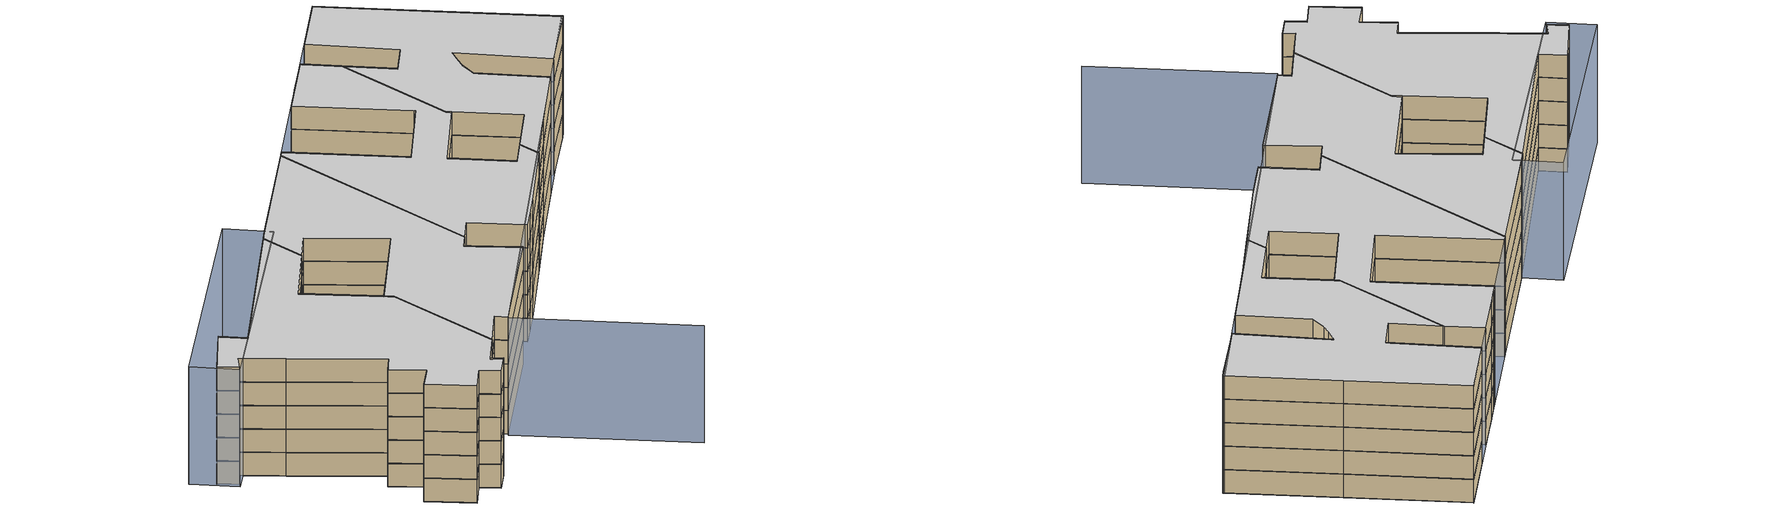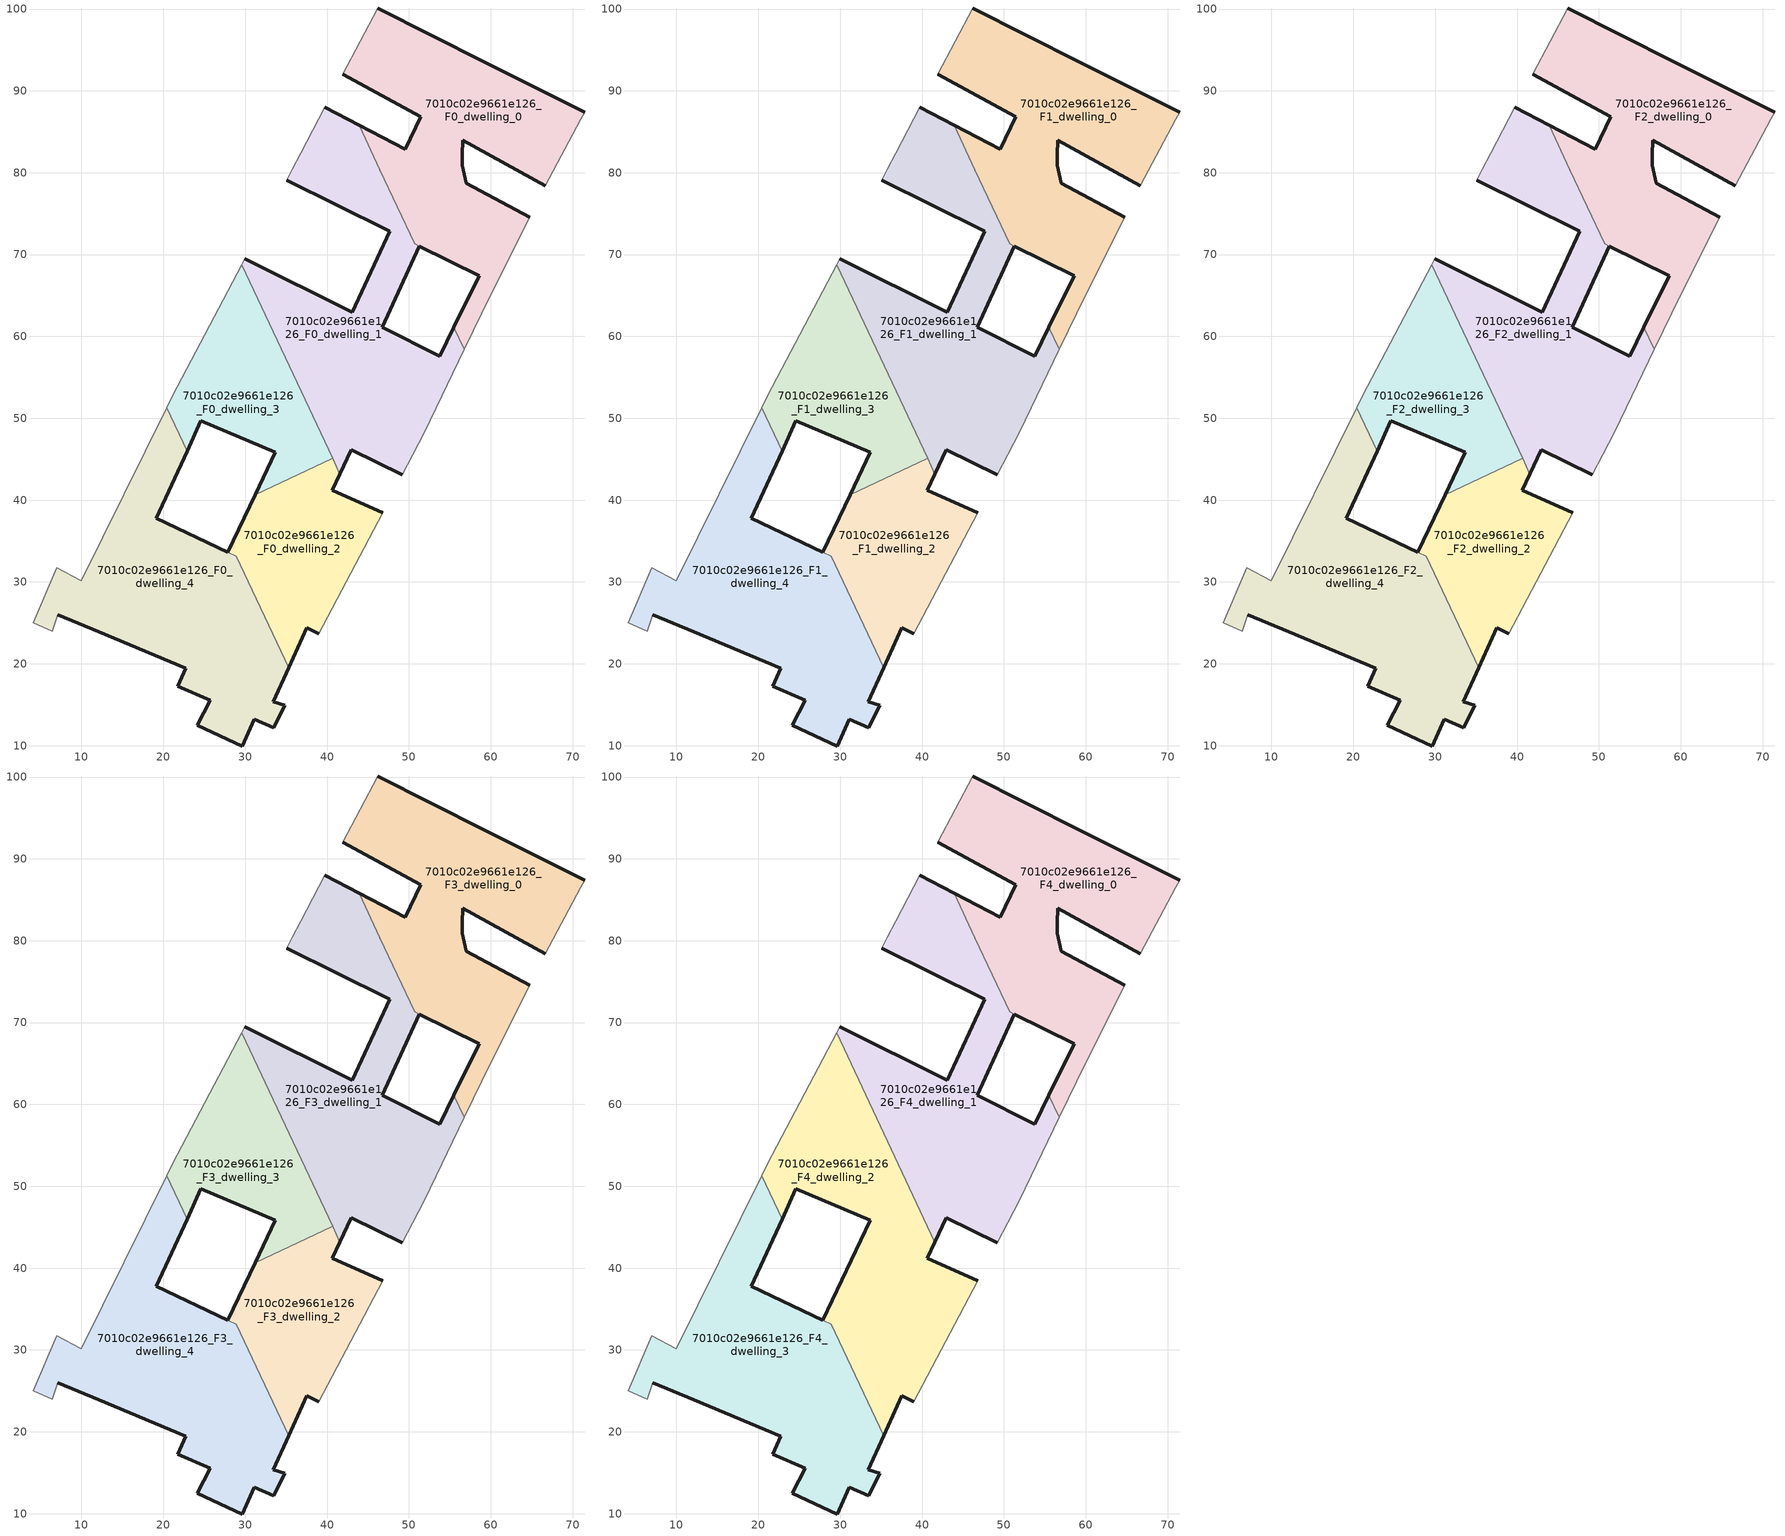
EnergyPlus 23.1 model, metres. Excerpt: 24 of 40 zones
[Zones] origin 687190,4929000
7010c02e9661e126_F0_dwelling_0
 floor ground (EU_floor_Construction): 59.98,65.12 64.76,74.59 57.03,78.73 56.53,80.9 56.55,82.2 56.59,83.99 66.68,78.41 71.01,86.51 71.47,87.38 59.29,93.49 46.17,100.13 41.9,92.05 51.45,86.86 49.53,82.88 43.93,85.81 50.72,71.33 58.61,67.4 55.5,61.11 56.77,58.4 z0
 wall outside (EU_wall_Construction): 43.93,85.81 49.54,82.88 51.45,86.86 41.91,92.05 / 46.18,100.13 59.3,93.49 71.47,87.38 / 66.68,78.41 56.59,83.99 56.56,82.2 56.54,80.9 57.04,78.73 64.76,74.59 / 55.5,61.11 58.61,67.4 51.29,71.04 z0:3
 wall adiabatic (EU_wall_Construction): 41.91,92.05 46.18,100.13 / 71.47,87.38 71.01,86.51 66.68,78.41 / 64.76,74.59 59.98,65.12 56.77,58.4 z0:3
 wall to 7010c02e9661e126_F0_dwelling_1 (EU_wall_Construction): 56.77,58.4 55.5,61.11 / 51.28,71.04 50.72,71.33 46.47,80.39 43.93,85.81 z0:3
7010c02e9661e126_F0_dwelling_1
 floor ground (EU_floor_Construction): 50.47,45.51 51.94,48.32 56.77,58.4 55.5,61.11 53.76,57.6 46.74,61.15 51.28,71.04 50.72,71.33 43.93,85.81 39.75,87.99 36.8,82.4 35.75,80.4 35.06,79.11 47.44,72.95 47.65,72.85 43.08,62.97 29.97,69.49 29.59,68.76 41.57,43.18 42.96,46.18 49.19,43.08 z0
 wall outside (EU_wall_Construction): 39.76,87.99 43.93,85.81 / 51.29,71.04 46.74,61.15 53.77,57.6 55.5,61.11 / 49.19,43.08 42.96,46.18 41.57,43.18 / 29.97,69.49 43.08,62.97 47.65,72.85 47.44,72.95 35.06,79.11 z0:3; 46.47,80.4,3 46.47,80.39,0 46.47,80.39,3
 wall adiabatic (EU_wall_Construction): 56.77,58.4 51.94,48.32 50.47,45.51 49.19,43.08 / 29.59,68.76 29.97,69.49 / 35.06,79.11 35.76,80.4 36.81,82.4 39.76,87.99 z0:3
 wall to 7010c02e9661e126_F0_dwelling_3 (EU_wall_Construction): 40.67,45.11 29.59,68.76 z0:3
 wall to 7010c02e9661e126_F0_dwelling_2 (EU_wall_Construction): 41.57,43.18 40.67,45.11 z0:3
7010c02e9661e126_F0_dwelling_2
 floor ground (EU_floor_Construction): 38.96,23.66 46.78,38.48 40.67,41.22 41.57,43.18 40.67,45.11 31.22,40.68 27.9,33.61 28.92,33.13 35.31,19.5 37.54,24.42 z0
 wall outside (EU_wall_Construction): 27.9,33.61 31.22,40.68 / 41.57,43.18 40.67,41.22 46.78,38.48 / 38.96,23.66 37.55,24.42 35.31,19.5 z0:3
 wall adiabatic (EU_wall_Construction): 46.78,38.48 38.96,23.66 z0:3
 wall to 7010c02e9661e126_F0_dwelling_3 (EU_wall_Construction): 31.22,40.68 40.67,45.11 z0:3
 wall to 7010c02e9661e126_F0_dwelling_4 (EU_wall_Construction): 35.31,19.5 28.93,33.12 / 28.92,33.13 27.9,33.61 z0:3; 28.92,33.12,2.99 28.92,33.12,0 28.92,33.13,0
 roof outside (EU_roof_Construction): 41.57,43.18 40.67,41.22 46.78,38.48 38.96,23.66 37.54,24.42 35.31,19.5 28.92,33.13 27.9,33.61 31.22,40.68 40.67,45.11 z3
7010c02e9661e126_F0_dwelling_3
 floor ground (EU_floor_Construction): 40.67,45.11 29.59,68.76 21.15,52.8 20.41,51.3 22.9,45.99 24.58,49.68 33.65,45.84 31.22,40.68 z0
 wall outside (EU_wall_Construction): 31.22,40.68 33.66,45.84 24.58,49.68 22.9,45.99 z0:3
 wall adiabatic (EU_wall_Construction): 20.41,51.3 21.16,52.8 29.59,68.76 z0:3
 wall to 7010c02e9661e126_F0_dwelling_4 (EU_wall_Construction): 22.9,45.99 20.41,51.3 z0:3
 roof outside (EU_roof_Construction): 40.67,45.11 29.59,68.76 21.15,52.8 20.41,51.3 22.9,45.99 24.58,49.68 33.65,45.84 31.22,40.68 z3
7010c02e9661e126_F0_dwelling_4
 floor ground (EU_floor_Construction): 33.46,12.21 34.84,14.96 33.43,15.38 35.31,19.5 28.92,33.13 19.15,37.76 22.9,45.99 20.41,51.3 9.98,30.17 6.99,31.75 4.12,25.01 6.45,24 7.07,26 12.09,23.89 22.72,19.47 21.73,17.24 25.76,15.51 24.18,12.5 29.62,9.96 31.14,13.21 z0
 wall outside (EU_wall_Construction): 22.9,45.99 19.15,37.76 27.89,33.62 / 35.31,19.5 33.43,15.38 34.84,14.96 33.46,12.21 31.14,13.21 29.62,9.96 24.18,12.5 25.76,15.51 21.73,17.24 22.72,19.47 12.09,23.89 7.07,26 z0:3; 27.9,33.61,3 27.89,33.62,0 27.9,33.61,0
 wall adiabatic (EU_wall_Construction): 7.07,26 6.45,24 4.12,25.01 6.99,31.75 9.98,30.17 20.41,51.3 z0:3
7010c02e9661e126_F1_dwelling_0
 floor to 7010c02e9661e126_F0_dwelling_0 (EU_floor_Construction): 59.98,65.12 64.76,74.59 57.03,78.73 56.53,80.9 56.55,82.2 56.59,83.99 66.68,78.41 71.01,86.51 71.47,87.38 59.29,93.49 46.17,100.13 41.9,92.05 51.45,86.86 49.53,82.88 43.93,85.81 50.72,71.33 58.61,67.4 55.5,61.11 56.77,58.4 z3
 wall outside (EU_wall_Construction): 43.93,85.81 49.54,82.88 51.45,86.86 41.91,92.05 / 46.18,100.13 59.3,93.49 71.47,87.38 / 66.68,78.41 56.59,83.99 56.56,82.2 56.54,80.9 57.04,78.73 64.76,74.59 / 55.5,61.11 58.61,67.4 51.29,71.04 z3:6
 wall adiabatic (EU_wall_Construction): 41.91,92.05 46.18,100.13 / 71.47,87.38 71.01,86.51 66.68,78.41 / 64.76,74.59 59.98,65.12 56.77,58.4 z3:6
 wall to 7010c02e9661e126_F1_dwelling_1 (EU_wall_Construction): 56.77,58.4 55.5,61.11 / 51.28,71.04 50.72,71.33 46.47,80.39 43.93,85.81 z3:6
7010c02e9661e126_F1_dwelling_1
 floor to 7010c02e9661e126_F0_dwelling_1 (EU_floor_Construction): 50.47,45.51 51.94,48.32 56.77,58.4 55.5,61.11 53.76,57.6 46.74,61.15 51.28,71.04 50.72,71.33 43.93,85.81 39.75,87.99 36.8,82.4 35.75,80.4 35.06,79.11 47.44,72.95 47.65,72.85 43.08,62.97 29.97,69.49 29.59,68.76 41.57,43.18 42.96,46.18 49.19,43.08 z3
 wall outside (EU_wall_Construction): 39.76,87.99 43.93,85.81 / 51.29,71.04 46.74,61.15 53.77,57.6 55.5,61.11 / 49.19,43.08 42.96,46.18 41.57,43.18 / 29.97,69.49 43.08,62.97 47.65,72.85 47.44,72.95 35.06,79.11 z3:6; 46.47,80.4,6 46.47,80.39,3 46.47,80.39,6
 wall adiabatic (EU_wall_Construction): 56.77,58.4 51.94,48.32 50.47,45.51 49.19,43.08 / 29.59,68.76 29.97,69.49 / 35.06,79.11 35.76,80.4 36.81,82.4 39.76,87.99 z3:6
 wall to 7010c02e9661e126_F1_dwelling_3 (EU_wall_Construction): 40.67,45.11 29.59,68.76 z3:6
 wall to 7010c02e9661e126_F1_dwelling_2 (EU_wall_Construction): 41.57,43.18 40.67,45.11 z3:6
7010c02e9661e126_F1_dwelling_2
 floor outside (EU_floor_Construction): 41.57,43.18 40.67,41.22 46.78,38.48 38.96,23.66 37.54,24.42 35.31,19.5 28.92,33.13 27.9,33.61 31.22,40.68 40.67,45.11 z3
 wall outside (EU_wall_Construction): 27.9,33.61 31.22,40.68 / 41.57,43.18 40.67,41.22 46.78,38.48 / 38.96,23.66 37.55,24.42 35.31,19.5 z3:6
 wall adiabatic (EU_wall_Construction): 46.78,38.48 38.96,23.66 z3:6
 wall to 7010c02e9661e126_F1_dwelling_3 (EU_wall_Construction): 31.22,40.68 40.67,45.11 z3:6
 wall to 7010c02e9661e126_F1_dwelling_4 (EU_wall_Construction): 35.31,19.5 28.93,33.12 / 28.92,33.13 27.9,33.61 z3:6; 28.92,33.12,5.99 28.92,33.12,3 28.92,33.13,3
 roof outside (EU_roof_Construction): 41.57,43.18 40.67,41.22 46.78,38.48 38.96,23.66 37.54,24.42 35.31,19.5 28.92,33.13 27.9,33.61 31.22,40.68 40.67,45.11 z6
7010c02e9661e126_F1_dwelling_3
 floor outside (EU_floor_Construction): 40.67,45.11 29.59,68.76 21.15,52.8 20.41,51.3 22.9,45.99 24.58,49.68 33.65,45.84 31.22,40.68 z3
 wall outside (EU_wall_Construction): 31.22,40.68 33.66,45.84 24.58,49.68 22.9,45.99 z3:6
 wall adiabatic (EU_wall_Construction): 20.41,51.3 21.16,52.8 29.59,68.76 z3:6
 wall to 7010c02e9661e126_F1_dwelling_4 (EU_wall_Construction): 22.9,45.99 20.41,51.3 z3:6
 roof outside (EU_roof_Construction): 40.67,45.11 29.59,68.76 21.15,52.8 20.41,51.3 22.9,45.99 24.58,49.68 33.65,45.84 31.22,40.68 z6
7010c02e9661e126_F1_dwelling_4
 floor to 7010c02e9661e126_F0_dwelling_4 (EU_floor_Construction): 33.46,12.21 34.84,14.96 33.42,15.38 35.31,19.5 28.92,33.12 19.15,37.76 22.9,45.99 20.41,51.3 9.98,30.17 6.99,31.75 4.12,25.01 6.45,24 7.07,26 12.09,23.89 22.72,19.47 21.73,17.24 25.75,15.51 24.17,12.5 29.62,9.96 31.13,13.21 z3
 wall outside (EU_wall_Construction): 22.9,45.99 19.15,37.76 27.89,33.62 / 35.31,19.5 33.43,15.38 34.84,14.96 33.46,12.21 31.14,13.21 29.62,9.96 24.18,12.5 25.76,15.51 21.73,17.24 22.72,19.47 12.09,23.89 7.07,26 z3:6; 27.9,33.61,6 27.89,33.62,3 27.9,33.61,3
 wall adiabatic (EU_wall_Construction): 7.07,26 6.45,24 4.12,25.01 6.99,31.75 9.98,30.17 20.41,51.3 z3:6
7010c02e9661e126_F2_dwelling_0
 floor to 7010c02e9661e126_F1_dwelling_0 (EU_floor_Construction): 59.98,65.12 64.76,74.59 57.03,78.73 56.53,80.9 56.55,82.2 56.59,83.99 66.68,78.41 71.01,86.51 71.47,87.38 59.29,93.49 46.17,100.13 41.9,92.05 51.45,86.86 49.53,82.88 43.93,85.81 50.72,71.33 58.61,67.4 55.5,61.11 56.77,58.4 z6
 wall outside (EU_wall_Construction): 43.93,85.81 49.54,82.88 51.45,86.86 41.91,92.05 / 46.18,100.13 59.3,93.49 71.47,87.38 / 66.68,78.41 56.59,83.99 56.56,82.2 56.54,80.9 57.04,78.73 64.76,74.59 / 55.5,61.11 58.61,67.4 51.29,71.04 z6:9
 wall adiabatic (EU_wall_Construction): 41.91,92.05 46.18,100.13 / 71.47,87.38 71.01,86.51 66.68,78.41 / 64.76,74.59 59.98,65.12 56.77,58.4 z6:9
 wall to 7010c02e9661e126_F2_dwelling_1 (EU_wall_Construction): 56.77,58.4 55.5,61.11 / 51.28,71.04 50.72,71.33 46.47,80.39 43.93,85.81 z6:9
7010c02e9661e126_F2_dwelling_1
 floor to 7010c02e9661e126_F1_dwelling_1 (EU_floor_Construction): 50.47,45.51 51.94,48.32 56.77,58.4 55.5,61.11 53.76,57.6 46.74,61.15 51.28,71.04 50.72,71.33 43.93,85.81 39.75,87.99 36.8,82.4 35.75,80.4 35.06,79.11 47.44,72.95 47.65,72.85 43.08,62.97 29.97,69.49 29.59,68.76 41.57,43.18 42.96,46.18 49.19,43.08 z6
 wall outside (EU_wall_Construction): 39.76,87.99 43.93,85.81 / 51.29,71.04 46.74,61.15 53.77,57.6 55.5,61.11 / 49.19,43.08 42.96,46.18 41.57,43.18 / 29.97,69.49 43.08,62.97 47.65,72.85 47.44,72.95 35.06,79.11 z6:9; 46.47,80.4,9 46.47,80.39,6 46.47,80.39,9
 wall adiabatic (EU_wall_Construction): 56.77,58.4 51.94,48.32 50.47,45.51 49.19,43.08 / 29.59,68.76 29.97,69.49 / 35.06,79.11 35.76,80.4 36.81,82.4 39.76,87.99 z6:9
 wall to 7010c02e9661e126_F2_dwelling_3 (EU_wall_Construction): 40.67,45.11 29.59,68.76 z6:9
 wall to 7010c02e9661e126_F2_dwelling_2 (EU_wall_Construction): 41.57,43.18 40.67,45.11 z6:9
7010c02e9661e126_F2_dwelling_2
 floor outside (EU_floor_Construction): 41.57,43.18 40.67,41.22 46.78,38.48 38.96,23.66 37.54,24.42 35.31,19.5 28.92,33.13 27.9,33.61 31.22,40.68 40.67,45.11 z6
 wall outside (EU_wall_Construction): 27.9,33.61 31.22,40.68 / 41.57,43.18 40.67,41.22 46.78,38.48 / 38.96,23.66 37.55,24.42 35.31,19.5 z6:9
 wall adiabatic (EU_wall_Construction): 46.78,38.48 38.96,23.66 z6:9
 wall to 7010c02e9661e126_F2_dwelling_3 (EU_wall_Construction): 31.22,40.68 40.67,45.11 z6:9
 wall to 7010c02e9661e126_F2_dwelling_4 (EU_wall_Construction): 35.31,19.5 28.93,33.12 / 28.92,33.13 27.9,33.61 z6:9; 28.92,33.12,8.99 28.92,33.12,6 28.92,33.13,6
 roof outside (EU_roof_Construction): 41.57,43.18 40.67,41.22 46.78,38.48 38.96,23.66 37.54,24.42 35.31,19.5 28.92,33.13 27.9,33.61 31.22,40.68 40.67,45.11 z9
7010c02e9661e126_F2_dwelling_3
 floor outside (EU_floor_Construction): 40.67,45.11 29.59,68.76 21.15,52.8 20.41,51.3 22.9,45.99 24.58,49.68 33.65,45.84 31.22,40.68 z6
 wall outside (EU_wall_Construction): 31.22,40.68 33.66,45.84 24.58,49.68 22.9,45.99 z6:9
 wall adiabatic (EU_wall_Construction): 20.41,51.3 21.16,52.8 29.59,68.76 z6:9
 wall to 7010c02e9661e126_F2_dwelling_4 (EU_wall_Construction): 22.9,45.99 20.41,51.3 z6:9
 roof outside (EU_roof_Construction): 40.67,45.11 29.59,68.76 21.15,52.8 20.41,51.3 22.9,45.99 24.58,49.68 33.65,45.84 31.22,40.68 z9
7010c02e9661e126_F2_dwelling_4
 floor to 7010c02e9661e126_F1_dwelling_4 (EU_floor_Construction): 33.46,12.21 34.84,14.96 33.42,15.38 35.31,19.5 28.92,33.12 19.15,37.76 22.9,45.99 20.41,51.3 9.98,30.17 6.99,31.75 4.12,25.01 6.45,24 7.07,26 12.09,23.89 22.72,19.47 21.73,17.24 25.75,15.51 24.17,12.5 29.62,9.96 31.13,13.21 z6
 wall outside (EU_wall_Construction): 22.9,45.99 19.15,37.76 27.89,33.62 / 35.31,19.5 33.43,15.38 34.84,14.96 33.46,12.21 31.14,13.21 29.62,9.96 24.18,12.5 25.76,15.51 21.73,17.24 22.72,19.47 12.09,23.89 7.07,26 z6:9; 27.9,33.61,9 27.89,33.62,6 27.9,33.61,6
 wall adiabatic (EU_wall_Construction): 7.07,26 6.45,24 4.12,25.01 6.99,31.75 9.98,30.17 20.41,51.3 z6:9
7010c02e9661e126_F3_dwelling_0
 floor to 7010c02e9661e126_F2_dwelling_0 (EU_floor_Construction): 59.98,65.12 64.76,74.59 57.03,78.73 56.53,80.9 56.55,82.2 56.59,83.99 66.68,78.41 71.01,86.51 71.47,87.38 59.29,93.49 46.17,100.13 41.9,92.05 51.45,86.86 49.53,82.88 43.93,85.81 50.72,71.33 58.61,67.4 55.5,61.11 56.77,58.4 z9
 wall outside (EU_wall_Construction): 43.93,85.81 49.54,82.88 51.45,86.86 41.91,92.05 / 46.18,100.13 59.3,93.49 71.47,87.38 / 66.68,78.41 56.59,83.99 56.56,82.2 56.54,80.9 57.04,78.73 64.76,74.59 / 55.5,61.11 58.61,67.4 51.29,71.04 z9:12
 wall adiabatic (EU_wall_Construction): 41.91,92.05 46.18,100.13 / 71.47,87.38 71.01,86.51 66.68,78.41 / 64.76,74.59 59.98,65.12 56.77,58.4 z9:12
 wall to 7010c02e9661e126_F3_dwelling_1 (EU_wall_Construction): 56.77,58.4 55.5,61.11 / 51.28,71.04 50.72,71.33 46.47,80.39 43.93,85.81 z9:12
7010c02e9661e126_F3_dwelling_1
 floor to 7010c02e9661e126_F2_dwelling_1 (EU_floor_Construction): 50.47,45.51 51.94,48.32 56.77,58.4 55.5,61.11 53.76,57.6 46.74,61.15 51.28,71.04 50.72,71.33 43.93,85.81 39.75,87.99 36.8,82.4 35.75,80.4 35.06,79.11 47.44,72.95 47.65,72.85 43.08,62.97 29.97,69.49 29.59,68.76 41.57,43.18 42.96,46.18 49.19,43.08 z9
 wall outside (EU_wall_Construction): 39.76,87.99 43.93,85.81 / 51.29,71.04 46.74,61.15 53.77,57.6 55.5,61.11 / 49.19,43.08 42.96,46.18 41.57,43.18 / 29.97,69.49 43.08,62.97 47.65,72.85 47.44,72.95 35.06,79.11 z9:12; 46.47,80.4,12 46.47,80.39,9 46.47,80.39,12
 wall adiabatic (EU_wall_Construction): 56.77,58.4 51.94,48.32 50.47,45.51 49.19,43.08 / 29.59,68.76 29.97,69.49 / 35.06,79.11 35.76,80.4 36.81,82.4 39.76,87.99 z9:12
 wall to 7010c02e9661e126_F3_dwelling_3 (EU_wall_Construction): 40.67,45.11 29.59,68.76 z9:12
 wall to 7010c02e9661e126_F3_dwelling_2 (EU_wall_Construction): 41.57,43.18 40.67,45.11 z9:12
7010c02e9661e126_F3_dwelling_2
 floor outside (EU_floor_Construction): 41.57,43.18 40.67,41.22 46.78,38.48 38.96,23.66 37.54,24.42 35.31,19.5 28.92,33.13 27.9,33.61 31.22,40.68 40.67,45.11 z9
 wall outside (EU_wall_Construction): 27.9,33.61 31.22,40.68 / 41.57,43.18 40.67,41.22 46.78,38.48 / 38.96,23.66 37.55,24.42 35.31,19.5 z9:12
 wall adiabatic (EU_wall_Construction): 46.78,38.48 38.96,23.66 z9:12
 wall to 7010c02e9661e126_F3_dwelling_3 (EU_wall_Construction): 31.22,40.68 40.67,45.11 z9:12
 wall to 7010c02e9661e126_F3_dwelling_4 (EU_wall_Construction): 35.31,19.5 28.93,33.12 / 28.92,33.13 27.9,33.61 z9:12; 28.92,33.12,11.99 28.92,33.12,9 28.92,33.13,9
7010c02e9661e126_F3_dwelling_3
 floor outside (EU_floor_Construction): 40.67,45.11 29.59,68.76 21.15,52.8 20.41,51.3 22.9,45.99 24.58,49.68 33.65,45.84 31.22,40.68 z9
 wall outside (EU_wall_Construction): 31.22,40.68 33.66,45.84 24.58,49.68 22.9,45.99 z9:12
 wall adiabatic (EU_wall_Construction): 20.41,51.3 21.16,52.8 29.59,68.76 z9:12
 wall to 7010c02e9661e126_F3_dwelling_4 (EU_wall_Construction): 22.9,45.99 20.41,51.3 z9:12
7010c02e9661e126_F3_dwelling_4
 floor to 7010c02e9661e126_F2_dwelling_4 (EU_floor_Construction): 33.46,12.21 34.84,14.96 33.42,15.38 35.31,19.5 28.92,33.12 19.15,37.76 22.9,45.99 20.41,51.3 9.98,30.17 6.99,31.75 4.12,25.01 6.45,24 7.07,26 12.09,23.89 22.72,19.47 21.73,17.24 25.75,15.51 24.17,12.5 29.62,9.96 31.13,13.21 z9
 wall outside (EU_wall_Construction): 22.9,45.99 19.15,37.76 27.89,33.62 / 35.31,19.5 33.43,15.38 34.84,14.96 33.46,12.21 31.14,13.21 29.62,9.96 24.18,12.5 25.76,15.51 21.73,17.24 22.72,19.47 12.09,23.89 7.07,26 z9:12; 27.9,33.61,12 27.89,33.62,9 27.9,33.61,9
 wall adiabatic (EU_wall_Construction): 7.07,26 6.45,24 4.12,25.01 6.99,31.75 9.98,30.17 20.41,51.3 z9:12
7010c02e9661e126_F4_dwelling_0
 floor to 7010c02e9661e126_F3_dwelling_0 (EU_floor_Construction): 59.98,65.12 64.76,74.59 57.03,78.73 56.53,80.9 56.55,82.2 56.59,83.99 66.68,78.41 71.01,86.51 71.47,87.38 59.29,93.49 46.17,100.13 41.9,92.05 51.45,86.86 49.53,82.88 43.93,85.81 50.72,71.33 58.61,67.4 55.5,61.11 56.77,58.4 z12
 wall outside (EU_wall_Construction): 43.93,85.81 49.54,82.88 51.45,86.86 41.91,92.05 / 46.18,100.13 59.3,93.49 71.47,87.38 / 66.68,78.41 56.59,83.99 56.56,82.2 56.54,80.9 57.04,78.73 64.76,74.59 / 55.5,61.11 58.61,67.4 51.29,71.04 z12:15
 wall adiabatic (EU_wall_Construction): 41.91,92.05 46.18,100.13 / 71.47,87.38 71.01,86.51 66.68,78.41 / 64.76,74.59 59.98,65.12 56.77,58.4 z12:15
 wall to 7010c02e9661e126_F4_dwelling_1 (EU_wall_Construction): 56.77,58.4 55.5,61.11 / 51.28,71.04 50.72,71.33 46.47,80.39 43.93,85.81 z12:15
 ceiling to 7010c02e9661e126_F5_dwelling_0 (EU_floor_Construction): 71.47,87.38 71.01,86.51 66.68,78.41 56.59,83.99 56.55,82.2 56.53,80.9 57.03,78.73 64.76,74.59 59.98,65.12 56.77,58.4 55.5,61.11 58.61,67.4 50.72,71.33 43.93,85.81 49.53,82.88 51.45,86.86 41.9,92.05 46.17,100.13 59.29,93.49 z15
7010c02e9661e126_F4_dwelling_1
 floor to 7010c02e9661e126_F3_dwelling_1 (EU_floor_Construction): 50.47,45.51 51.94,48.32 56.77,58.4 55.5,61.11 53.76,57.6 46.74,61.15 51.28,71.04 50.72,71.33 43.93,85.81 39.75,87.99 36.8,82.4 35.75,80.4 35.06,79.11 47.44,72.95 47.65,72.85 43.08,62.97 29.97,69.49 29.59,68.76 41.57,43.18 42.96,46.18 49.19,43.08 z12
 wall outside (EU_wall_Construction): 39.76,87.99 43.93,85.81 / 51.29,71.04 46.74,61.15 53.77,57.6 55.5,61.11 / 49.19,43.08 42.96,46.18 41.57,43.18 / 29.97,69.49 43.08,62.97 47.65,72.85 47.44,72.95 35.06,79.11 z12:15; 46.47,80.4,15 46.47,80.39,12 46.47,80.39,15
 wall adiabatic (EU_wall_Construction): 56.77,58.4 51.94,48.32 50.47,45.51 49.19,43.08 / 29.59,68.76 29.97,69.49 / 35.06,79.11 35.76,80.4 36.81,82.4 39.76,87.99 z12:15
 wall to 7010c02e9661e126_F4_dwelling_2 (EU_wall_Construction): 41.57,43.18 29.59,68.76 z12:15
 ceiling to 7010c02e9661e126_F5_dwelling_1 (EU_floor_Construction): 43.93,85.81 50.72,71.33 51.28,71.04 46.74,61.15 53.76,57.6 55.5,61.11 56.77,58.4 51.94,48.32 50.47,45.51 49.19,43.08 42.96,46.18 41.57,43.18 29.59,68.76 29.97,69.49 43.08,62.97 47.65,72.85 47.44,72.95 35.06,79.11 35.75,80.4 36.8,82.4 39.75,87.99 z15
7010c02e9661e126_F4_dwelling_2
 floor to 7010c02e9661e126_F3_dwelling_2 (EU_floor_Construction): 38.96,23.66 46.78,38.48 40.67,41.22 41.57,43.18 40.67,45.11 31.22,40.68 27.9,33.61 28.92,33.13 35.31,19.5 37.54,24.42 z12
 floor to 7010c02e9661e126_F3_dwelling_3 (EU_floor_Construction): 40.67,45.11 29.59,68.76 21.15,52.8 20.41,51.3 22.9,45.99 24.58,49.68 33.65,45.84 31.22,40.68 z12
 wall outside (EU_wall_Construction): 41.57,43.18 40.67,41.22 46.78,38.48 / 38.96,23.66 37.55,24.42 35.31,19.5 / 27.9,33.61 33.66,45.84 24.58,49.68 22.9,45.99 z12:15
 wall adiabatic (EU_wall_Construction): 20.41,51.3 21.16,52.8 29.59,68.76 / 46.78,38.48 38.96,23.66 z12:15
 wall to 7010c02e9661e126_F4_dwelling_3 (EU_wall_Construction): 22.9,45.99 20.41,51.3 / 35.31,19.5 28.93,33.12 / 28.92,33.13 27.9,33.61 z12:15; 28.92,33.12,14.99 28.92,33.12,12 28.92,33.13,12
 ceiling to 7010c02e9661e126_F5_dwelling_2 (EU_floor_Construction): 29.59,68.76 41.57,43.18 40.67,41.22 46.78,38.48 38.96,23.66 37.54,24.42 35.31,19.5 28.92,33.13 27.9,33.61 33.65,45.84 24.58,49.68 22.9,45.99 20.41,51.3 21.15,52.8 z15
7010c02e9661e126_F4_dwelling_3
 floor outside (EU_floor_Construction): 35.31,19.5 28.92,33.13 19.15,37.76 28.92,33.12 z12
 floor to 7010c02e9661e126_F3_dwelling_4 (EU_floor_Construction): 33.46,12.21 34.84,14.96 33.42,15.38 35.31,19.5 28.92,33.12 19.15,37.76 22.9,45.99 20.41,51.3 9.98,30.17 6.99,31.75 4.12,25.01 6.45,24 7.07,26 12.09,23.89 22.72,19.47 21.73,17.24 25.75,15.51 24.17,12.5 29.62,9.96 31.13,13.21 z12
 wall outside (EU_wall_Construction): 22.9,45.99 19.15,37.76 27.89,33.62 / 35.31,19.5 33.43,15.38 34.84,14.96 33.46,12.21 31.14,13.21 29.62,9.96 24.18,12.5 25.76,15.51 21.73,17.24 22.72,19.47 12.09,23.89 7.07,26 z12:15; 27.9,33.61,15 27.89,33.62,12 27.9,33.61,12
 wall adiabatic (EU_wall_Construction): 7.07,26 6.45,24 4.12,25.01 6.99,31.75 9.98,30.17 20.41,51.3 z12:15
 ceiling to 7010c02e9661e126_F5_dwelling_3 (EU_floor_Construction): 22.9,45.99 19.15,37.76 28.92,33.12 35.31,19.5 33.42,15.38 34.84,14.96 33.46,12.21 31.13,13.21 29.62,9.96 24.17,12.5 25.75,15.51 21.73,17.24 22.72,19.47 12.09,23.89 7.07,26 6.45,24 4.12,25.01 6.99,31.75 9.98,30.17 20.41,51.3 z15
shading: 46.18,100.13 20.7,51.9 / 58.65,13.52 38.89,23.52 / 38.89,23.52 71.29,87.51 / 1.2,26.31 16.97,55.1 / 16.97,55.1 22.1,52.29 / 22.1,52.29 6.33,23.5 / 6.33,23.5 1.2,26.31 z0:15
[Building]
EU S2 Campaign: North Axis=0; Terrain=City; Solar Distribution=FullExterior
[Site:Location]
Bologna: Latitude=44.5; Longitude=11.25; Time Zone=1; Elevation=37
[SizingPeriod:WeatherFileDays]
AnnualSizingPeriod: Begin Month=1; Begin Day of Month=1; End Month=12; End Day of Month=31; Day of Week for Start Day=Monday; Use Weather File Daylight Saving Period=No; Use Weather File Rain and Snow Indicators=No
[MATERIAL]
EU_InternalMass_Material: Roughness=MediumRough; Thickness=0.1; Conductivity=1; Density=1800; Specific Heat=900; Thermal Absorptance=0.9; Solar Absorptance=0.7; Visible Absorptance=0.7
[MATERIAL:NOMASS] Roughness=MediumRough; Thermal Absorptance=0.9; Solar Absorptance=0.7; Visible Absorptance=0.7
Name | Thermal Resistance
EU_wall_NoMass | 0.890213
EU_roof_NoMass | 0.636128
EU_floor_NoMass | 0.79516
[CONSTRUCTION]
EU_wall_Construction: EU_wall_NoMass
EU_roof_Construction: EU_roof_NoMass
EU_floor_Construction: EU_floor_NoMass
EU_InternalMass_Construction: EU_InternalMass_Material
[ZONE] Type=1; Multiplier=1; Ceiling Height=autocalculate; Floor Area=autocalculate; Part of Total Floor Area=Yes
Name | Volume
7010c02e9661e126_F0_dwelling_0; 7010c02e9661e126_F1_dwelling_0; 7010c02e9661e126_F2_dwelling_0; 7010c02e9661e126_F3_dwelling_0; 7010c02e9661e126_F4_dwelling_0 | 1455.82
7010c02e9661e126_F0_dwelling_1; 7010c02e9661e126_F1_dwelling_1; 7010c02e9661e126_F2_dwelling_1; 7010c02e9661e126_F3_dwelling_1; 7010c02e9661e126_F4_dwelling_1 | 1435.54
7010c02e9661e126_F0_dwelling_2; 7010c02e9661e126_F1_dwelling_2; 7010c02e9661e126_F2_dwelling_2; 7010c02e9661e126_F3_dwelling_2 | 737.108
7010c02e9661e126_F4_dwelling_2 | 1479.31
7010c02e9661e126_F0_dwelling_3; 7010c02e9661e126_F1_dwelling_3; 7010c02e9661e126_F2_dwelling_3; 7010c02e9661e126_F3_dwelling_3 | 742.203
7010c02e9661e126_F4_dwelling_3; 7010c02e9661e126_F0_dwelling_4 | 1454.72
7010c02e9661e126_F1_dwelling_4; 7010c02e9661e126_F2_dwelling_4; 7010c02e9661e126_F3_dwelling_4 | 1454.65
[INTERNALMASS] Construction=EU_InternalMass_Construction
Name | Zone or ZoneList | Surface Area
7010c02e9661e126_F0_dwelling_0_EU_InternalMass | 7010c02e9661e126_F0_dwelling_0 | 485.273
7010c02e9661e126_F0_dwelling_1_EU_InternalMass | 7010c02e9661e126_F0_dwelling_1 | 478.51
7010c02e9661e126_F0_dwelling_2_EU_InternalMass | 7010c02e9661e126_F0_dwelling_2 | 245.703
7010c02e9661e126_F0_dwelling_3_EU_InternalMass | 7010c02e9661e126_F0_dwelling_3 | 247.405
7010c02e9661e126_F0_dwelling_4_EU_InternalMass | 7010c02e9661e126_F0_dwelling_4 | 484.9
7010c02e9661e126_F1_dwelling_0_EU_InternalMass | 7010c02e9661e126_F1_dwelling_0 | 485.273
7010c02e9661e126_F1_dwelling_1_EU_InternalMass | 7010c02e9661e126_F1_dwelling_1 | 478.51
7010c02e9661e126_F1_dwelling_2_EU_InternalMass | 7010c02e9661e126_F1_dwelling_2 | 245.703
7010c02e9661e126_F1_dwelling_3_EU_InternalMass | 7010c02e9661e126_F1_dwelling_3 | 247.405
7010c02e9661e126_F1_dwelling_4_EU_InternalMass | 7010c02e9661e126_F1_dwelling_4 | 484.9
7010c02e9661e126_F2_dwelling_0_EU_InternalMass | 7010c02e9661e126_F2_dwelling_0 | 485.273
7010c02e9661e126_F2_dwelling_1_EU_InternalMass | 7010c02e9661e126_F2_dwelling_1 | 478.51
7010c02e9661e126_F2_dwelling_2_EU_InternalMass | 7010c02e9661e126_F2_dwelling_2 | 245.703
7010c02e9661e126_F2_dwelling_3_EU_InternalMass | 7010c02e9661e126_F2_dwelling_3 | 247.405
7010c02e9661e126_F2_dwelling_4_EU_InternalMass | 7010c02e9661e126_F2_dwelling_4 | 484.9
7010c02e9661e126_F3_dwelling_0_EU_InternalMass | 7010c02e9661e126_F3_dwelling_0 | 485.273
7010c02e9661e126_F3_dwelling_1_EU_InternalMass | 7010c02e9661e126_F3_dwelling_1 | 478.51
7010c02e9661e126_F3_dwelling_2_EU_InternalMass | 7010c02e9661e126_F3_dwelling_2 | 245.703
7010c02e9661e126_F3_dwelling_3_EU_InternalMass | 7010c02e9661e126_F3_dwelling_3 | 247.405
7010c02e9661e126_F3_dwelling_4_EU_InternalMass | 7010c02e9661e126_F3_dwelling_4 | 484.9
7010c02e9661e126_F4_dwelling_0_EU_InternalMass | 7010c02e9661e126_F4_dwelling_0 | 485.273
7010c02e9661e126_F4_dwelling_1_EU_InternalMass | 7010c02e9661e126_F4_dwelling_1 | 478.51
7010c02e9661e126_F4_dwelling_2_EU_InternalMass | 7010c02e9661e126_F4_dwelling_2 | 493.107
7010c02e9661e126_F4_dwelling_3_EU_InternalMass | 7010c02e9661e126_F4_dwelling_3 | 484.9
[OTHEREQUIPMENT] Fuel Type=Electricity; Design Level Calculation Method=Watts/Area; Power per Zone Floor Area=1; Fraction Latent=0; Fraction Radiant=0; Fraction Lost=0; Carbon Dioxide Generation Rate=0; EndUse Subcategory=EU_Step8_InternalGains
Name | Zone or ZoneList or Space or SpaceList | Schedule
EU_Step8_InternalGain_7010c02e9661e126_F0_dwelling_0_f000 | 7010c02e9661e126_F0_dwelling_0 | EU_Step8_GainSchedule_7010c02e9661e126_F0_dwelling_0_f000
EU_Step8_InternalGain_7010c02e9661e126_F0_dwelling_1_f000 | 7010c02e9661e126_F0_dwelling_1 | EU_Step8_GainSchedule_7010c02e9661e126_F0_dwelling_1_f000
EU_Step8_InternalGain_7010c02e9661e126_F0_dwelling_2_f000 | 7010c02e9661e126_F0_dwelling_2 | EU_Step8_GainSchedule_7010c02e9661e126_F0_dwelling_2_f000
EU_Step8_InternalGain_7010c02e9661e126_F0_dwelling_3_f000 | 7010c02e9661e126_F0_dwelling_3 | EU_Step8_GainSchedule_7010c02e9661e126_F0_dwelling_3_f000
EU_Step8_InternalGain_7010c02e9661e126_F0_dwelling_4_f000 | 7010c02e9661e126_F0_dwelling_4 | EU_Step8_GainSchedule_7010c02e9661e126_F0_dwelling_4_f000
EU_Step8_InternalGain_7010c02e9661e126_F1_dwelling_0_f000 | 7010c02e9661e126_F1_dwelling_0 | EU_Step8_GainSchedule_7010c02e9661e126_F1_dwelling_0_f000
EU_Step8_InternalGain_7010c02e9661e126_F1_dwelling_1_f000 | 7010c02e9661e126_F1_dwelling_1 | EU_Step8_GainSchedule_7010c02e9661e126_F1_dwelling_1_f000
EU_Step8_InternalGain_7010c02e9661e126_F1_dwelling_2_f000 | 7010c02e9661e126_F1_dwelling_2 | EU_Step8_GainSchedule_7010c02e9661e126_F1_dwelling_2_f000
EU_Step8_InternalGain_7010c02e9661e126_F1_dwelling_3_f000 | 7010c02e9661e126_F1_dwelling_3 | EU_Step8_GainSchedule_7010c02e9661e126_F1_dwelling_3_f000
EU_Step8_InternalGain_7010c02e9661e126_F1_dwelling_4_f000 | 7010c02e9661e126_F1_dwelling_4 | EU_Step8_GainSchedule_7010c02e9661e126_F1_dwelling_4_f000
EU_Step8_InternalGain_7010c02e9661e126_F2_dwelling_0_f000 | 7010c02e9661e126_F2_dwelling_0 | EU_Step8_GainSchedule_7010c02e9661e126_F2_dwelling_0_f000
EU_Step8_InternalGain_7010c02e9661e126_F2_dwelling_1_f000 | 7010c02e9661e126_F2_dwelling_1 | EU_Step8_GainSchedule_7010c02e9661e126_F2_dwelling_1_f000
EU_Step8_InternalGain_7010c02e9661e126_F2_dwelling_2_f000 | 7010c02e9661e126_F2_dwelling_2 | EU_Step8_GainSchedule_7010c02e9661e126_F2_dwelling_2_f000
EU_Step8_InternalGain_7010c02e9661e126_F2_dwelling_3_f000 | 7010c02e9661e126_F2_dwelling_3 | EU_Step8_GainSchedule_7010c02e9661e126_F2_dwelling_3_f000
EU_Step8_InternalGain_7010c02e9661e126_F2_dwelling_4_f000 | 7010c02e9661e126_F2_dwelling_4 | EU_Step8_GainSchedule_7010c02e9661e126_F2_dwelling_4_f000
EU_Step8_InternalGain_7010c02e9661e126_F3_dwelling_0_f000 | 7010c02e9661e126_F3_dwelling_0 | EU_Step8_GainSchedule_7010c02e9661e126_F3_dwelling_0_f000
EU_Step8_InternalGain_7010c02e9661e126_F3_dwelling_1_f000 | 7010c02e9661e126_F3_dwelling_1 | EU_Step8_GainSchedule_7010c02e9661e126_F3_dwelling_1_f000
EU_Step8_InternalGain_7010c02e9661e126_F3_dwelling_2_f000 | 7010c02e9661e126_F3_dwelling_2 | EU_Step8_GainSchedule_7010c02e9661e126_F3_dwelling_2_f000
EU_Step8_InternalGain_7010c02e9661e126_F3_dwelling_3_f000 | 7010c02e9661e126_F3_dwelling_3 | EU_Step8_GainSchedule_7010c02e9661e126_F3_dwelling_3_f000
EU_Step8_InternalGain_7010c02e9661e126_F3_dwelling_4_f000 | 7010c02e9661e126_F3_dwelling_4 | EU_Step8_GainSchedule_7010c02e9661e126_F3_dwelling_4_f000
EU_Step8_InternalGain_7010c02e9661e126_F4_dwelling_0_f000 | 7010c02e9661e126_F4_dwelling_0 | EU_Step8_GainSchedule_7010c02e9661e126_F4_dwelling_0_f000
EU_Step8_InternalGain_7010c02e9661e126_F4_dwelling_1_f000 | 7010c02e9661e126_F4_dwelling_1 | EU_Step8_GainSchedule_7010c02e9661e126_F4_dwelling_1_f000
EU_Step8_InternalGain_7010c02e9661e126_F4_dwelling_2_f000 | 7010c02e9661e126_F4_dwelling_2 | EU_Step8_GainSchedule_7010c02e9661e126_F4_dwelling_2_f000
EU_Step8_InternalGain_7010c02e9661e126_F4_dwelling_3_f000 | 7010c02e9661e126_F4_dwelling_3 | EU_Step8_GainSchedule_7010c02e9661e126_F4_dwelling_3_f000
[ZONEVENTILATION:DESIGNFLOWRATE] Schedule=EU_AlwaysOn; Design Flow Rate Calculation Method=AirChanges/Hour; Air Changes per Hour=0.718634; Ventilation Type=Natural; Fan Pressure Rise=0; Fan Total Efficiency=1; Constant Term Coefficient=1; Temperature Term Coefficient=0; Velocity Term Coefficient=0; Velocity Squared Term Coefficient=0; Minimum Indoor Temperature=-100; Maximum Indoor Temperature=100; Delta Temperature=-100; Minimum Outdoor Temperature=-100; Maximum Outdoor Temperature=100; Maximum Wind Speed=40
Name | Zone or ZoneList or Space or SpaceList
EU_ConstantAir_7010c02e9661e126_F0_dwelling_0 | 7010c02e9661e126_F0_dwelling_0
EU_ConstantAir_7010c02e9661e126_F0_dwelling_1 | 7010c02e9661e126_F0_dwelling_1
EU_ConstantAir_7010c02e9661e126_F0_dwelling_2 | 7010c02e9661e126_F0_dwelling_2
EU_ConstantAir_7010c02e9661e126_F0_dwelling_3 | 7010c02e9661e126_F0_dwelling_3
EU_ConstantAir_7010c02e9661e126_F0_dwelling_4 | 7010c02e9661e126_F0_dwelling_4
EU_ConstantAir_7010c02e9661e126_F1_dwelling_0 | 7010c02e9661e126_F1_dwelling_0
EU_ConstantAir_7010c02e9661e126_F1_dwelling_1 | 7010c02e9661e126_F1_dwelling_1
EU_ConstantAir_7010c02e9661e126_F1_dwelling_2 | 7010c02e9661e126_F1_dwelling_2
EU_ConstantAir_7010c02e9661e126_F1_dwelling_3 | 7010c02e9661e126_F1_dwelling_3
EU_ConstantAir_7010c02e9661e126_F1_dwelling_4 | 7010c02e9661e126_F1_dwelling_4
EU_ConstantAir_7010c02e9661e126_F2_dwelling_0 | 7010c02e9661e126_F2_dwelling_0
EU_ConstantAir_7010c02e9661e126_F2_dwelling_1 | 7010c02e9661e126_F2_dwelling_1
EU_ConstantAir_7010c02e9661e126_F2_dwelling_2 | 7010c02e9661e126_F2_dwelling_2
EU_ConstantAir_7010c02e9661e126_F2_dwelling_3 | 7010c02e9661e126_F2_dwelling_3
EU_ConstantAir_7010c02e9661e126_F2_dwelling_4 | 7010c02e9661e126_F2_dwelling_4
EU_ConstantAir_7010c02e9661e126_F3_dwelling_0 | 7010c02e9661e126_F3_dwelling_0
EU_ConstantAir_7010c02e9661e126_F3_dwelling_1 | 7010c02e9661e126_F3_dwelling_1
EU_ConstantAir_7010c02e9661e126_F3_dwelling_2 | 7010c02e9661e126_F3_dwelling_2
EU_ConstantAir_7010c02e9661e126_F3_dwelling_3 | 7010c02e9661e126_F3_dwelling_3
EU_ConstantAir_7010c02e9661e126_F3_dwelling_4 | 7010c02e9661e126_F3_dwelling_4
EU_ConstantAir_7010c02e9661e126_F4_dwelling_0 | 7010c02e9661e126_F4_dwelling_0
EU_ConstantAir_7010c02e9661e126_F4_dwelling_1 | 7010c02e9661e126_F4_dwelling_1
EU_ConstantAir_7010c02e9661e126_F4_dwelling_2 | 7010c02e9661e126_F4_dwelling_2
EU_ConstantAir_7010c02e9661e126_F4_dwelling_3 | 7010c02e9661e126_F4_dwelling_3
[HVACTEMPLATE:THERMOSTAT] Constant Heating Setpoint=20; Constant Cooling Setpoint=50
EU_HeatOnly_7010c02e9661e126_F0_dwelling_0; EU_HeatOnly_7010c02e9661e126_F0_dwelling_1; EU_HeatOnly_7010c02e9661e126_F0_dwelling_2; EU_HeatOnly_7010c02e9661e126_F0_dwelling_3; EU_HeatOnly_7010c02e9661e126_F0_dwelling_4; EU_HeatOnly_7010c02e9661e126_F1_dwelling_0; EU_HeatOnly_7010c02e9661e126_F1_dwelling_1; EU_HeatOnly_7010c02e9661e126_F1_dwelling_2; EU_HeatOnly_7010c02e9661e126_F1_dwelling_3; EU_HeatOnly_7010c02e9661e126_F1_dwelling_4; EU_HeatOnly_7010c02e9661e126_F2_dwelling_0; EU_HeatOnly_7010c02e9661e126_F2_dwelling_1; EU_HeatOnly_7010c02e9661e126_F2_dwelling_2; EU_HeatOnly_7010c02e9661e126_F2_dwelling_3; EU_HeatOnly_7010c02e9661e126_F2_dwelling_4; EU_HeatOnly_7010c02e9661e126_F3_dwelling_0; EU_HeatOnly_7010c02e9661e126_F3_dwelling_1; EU_HeatOnly_7010c02e9661e126_F3_dwelling_2; EU_HeatOnly_7010c02e9661e126_F3_dwelling_3; EU_HeatOnly_7010c02e9661e126_F3_dwelling_4; EU_HeatOnly_7010c02e9661e126_F4_dwelling_0; EU_HeatOnly_7010c02e9661e126_F4_dwelling_1; EU_HeatOnly_7010c02e9661e126_F4_dwelling_2; EU_HeatOnly_7010c02e9661e126_F4_dwelling_3; EU_HeatOnly_7010c02e9661e126_F5_dwelling_0
[HVACTEMPLATE:ZONE:IDEALLOADSAIRSYSTEM] System Availability Schedule=EU_AlwaysOn; Maximum Heating Supply Air Temperature=50; Minimum Cooling Supply Air Temperature=13; Maximum Heating Supply Air Humidity Ratio=0.0156; Minimum Cooling Supply Air Humidity Ratio=0.0077; Heating Limit=NoLimit; Cooling Limit=NoLimit; Heating Availability Schedule=EU_AlwaysOn; Cooling Availability Schedule=EU_CoolingOff; Dehumidification Control Type=ConstantSensibleHeatRatio; Cooling Sensible Heat Ratio=0.7; Dehumidification Setpoint=60; Humidification Control Type=None; Humidification Setpoint=30; Outdoor Air Method=None; Outdoor Air Flow Rate per Person=0.00944; Outdoor Air Flow Rate per Zone Floor Area=0; Outdoor Air Flow Rate per Zone=0; Demand Controlled Ventilation Type=None; Outdoor Air Economizer Type=NoEconomizer; Heat Recovery Type=None; Sensible Heat Recovery Effectiveness=0.7; Latent Heat Recovery Effectiveness=0.65
Name | Template Thermostat
7010c02e9661e126_F0_dwelling_0 | EU_HeatOnly_7010c02e9661e126_F0_dwelling_0
7010c02e9661e126_F0_dwelling_1 | EU_HeatOnly_7010c02e9661e126_F0_dwelling_1
7010c02e9661e126_F0_dwelling_2 | EU_HeatOnly_7010c02e9661e126_F0_dwelling_2
7010c02e9661e126_F0_dwelling_3 | EU_HeatOnly_7010c02e9661e126_F0_dwelling_3
7010c02e9661e126_F0_dwelling_4 | EU_HeatOnly_7010c02e9661e126_F0_dwelling_4
7010c02e9661e126_F1_dwelling_0 | EU_HeatOnly_7010c02e9661e126_F1_dwelling_0
7010c02e9661e126_F1_dwelling_1 | EU_HeatOnly_7010c02e9661e126_F1_dwelling_1
7010c02e9661e126_F1_dwelling_2 | EU_HeatOnly_7010c02e9661e126_F1_dwelling_2
7010c02e9661e126_F1_dwelling_3 | EU_HeatOnly_7010c02e9661e126_F1_dwelling_3
7010c02e9661e126_F1_dwelling_4 | EU_HeatOnly_7010c02e9661e126_F1_dwelling_4
7010c02e9661e126_F2_dwelling_0 | EU_HeatOnly_7010c02e9661e126_F2_dwelling_0
7010c02e9661e126_F2_dwelling_1 | EU_HeatOnly_7010c02e9661e126_F2_dwelling_1
7010c02e9661e126_F2_dwelling_2 | EU_HeatOnly_7010c02e9661e126_F2_dwelling_2
7010c02e9661e126_F2_dwelling_3 | EU_HeatOnly_7010c02e9661e126_F2_dwelling_3
7010c02e9661e126_F2_dwelling_4 | EU_HeatOnly_7010c02e9661e126_F2_dwelling_4
7010c02e9661e126_F3_dwelling_0 | EU_HeatOnly_7010c02e9661e126_F3_dwelling_0
7010c02e9661e126_F3_dwelling_1 | EU_HeatOnly_7010c02e9661e126_F3_dwelling_1
7010c02e9661e126_F3_dwelling_2 | EU_HeatOnly_7010c02e9661e126_F3_dwelling_2
7010c02e9661e126_F3_dwelling_3 | EU_HeatOnly_7010c02e9661e126_F3_dwelling_3
7010c02e9661e126_F3_dwelling_4 | EU_HeatOnly_7010c02e9661e126_F3_dwelling_4
7010c02e9661e126_F4_dwelling_0 | EU_HeatOnly_7010c02e9661e126_F4_dwelling_0
7010c02e9661e126_F4_dwelling_1 | EU_HeatOnly_7010c02e9661e126_F4_dwelling_1
7010c02e9661e126_F4_dwelling_2 | EU_HeatOnly_7010c02e9661e126_F4_dwelling_2
7010c02e9661e126_F4_dwelling_3 | EU_HeatOnly_7010c02e9661e126_F4_dwelling_3
[SIZING:ZONE] Zone Cooling Design Supply Air Temperature Input Method=SupplyAirTemperature; Zone Cooling Design Supply Air Temperature=13; Zone Heating Design Supply Air Temperature Input Method=SupplyAirTemperature; Zone Heating Design Supply Air Temperature=50; Zone Cooling Design Supply Air Humidity Ratio=0.008; Zone Heating Design Supply Air Humidity Ratio=0.008; Cooling Design Air Flow Method=DesignDay; Cooling Design Air Flow Rate=0; Cooling Minimum Air Flow per Zone Floor Area=0.000762; Cooling Minimum Air Flow=0; Cooling Minimum Air Flow Fraction=0.2; Heating Design Air Flow Method=DesignDay; Heating Design Air Flow Rate=0; Heating Maximum Air Flow per Zone Floor Area=0.002032; Heating Maximum Air Flow=0.141576; Heating Maximum Air Flow Fraction=0.3; Account for Dedicated Outdoor Air System=No; Dedicated Outdoor Air System Control Strategy=NeutralSupplyAir; Dedicated Outdoor Air Low Setpoint Temperature for Design=autosize; Dedicated Outdoor Air High Setpoint Temperature for Design=autosize; Zone Load Sizing Method=Sensible Load Only No Latent Load; Zone Latent Cooling Design Supply Air Humidity Ratio Input Method=HumidityRatioDifference; Zone Cooling Design Supply Air Humidity Ratio Difference=0.005; Zone Latent Heating Design Supply Air Humidity Ratio Input Method=HumidityRatioDifference; Zone Humidification Design Supply Air Humidity Ratio Difference=0.005
7010c02e9661e126_F0_dwelling_0; 7010c02e9661e126_F0_dwelling_1; 7010c02e9661e126_F0_dwelling_2; 7010c02e9661e126_F0_dwelling_3; 7010c02e9661e126_F0_dwelling_4; 7010c02e9661e126_F1_dwelling_0; 7010c02e9661e126_F1_dwelling_1; 7010c02e9661e126_F1_dwelling_2; 7010c02e9661e126_F1_dwelling_3; 7010c02e9661e126_F1_dwelling_4; 7010c02e9661e126_F2_dwelling_0; 7010c02e9661e126_F2_dwelling_1; 7010c02e9661e126_F2_dwelling_2; 7010c02e9661e126_F2_dwelling_3; 7010c02e9661e126_F2_dwelling_4; 7010c02e9661e126_F3_dwelling_0; 7010c02e9661e126_F3_dwelling_1; 7010c02e9661e126_F3_dwelling_2; 7010c02e9661e126_F3_dwelling_3; 7010c02e9661e126_F3_dwelling_4; 7010c02e9661e126_F4_dwelling_0; 7010c02e9661e126_F4_dwelling_1; 7010c02e9661e126_F4_dwelling_2; 7010c02e9661e126_F4_dwelling_3
[SCHEDULE:CONSTANT]
Name | Hourly Value
EU_AlwaysOn | 1
EU_CoolingOff | 0
[SCHEDULE:FILE] Column Number=1; Rows to Skip at Top=0; Number of Hours of Data=8760; Column Separator=Comma; Interpolate to Timestep=No; Minutes per Item=60; Adjust Schedule for Daylight Savings=Yes
Name | File
EU_Step8_GainSchedule_7010c02e9661e126_F0_dwelling_0_f000 | ../../schedules/7010c02e9661e126/7010c02e9661e126_F0_dwelling_0_f000_gain.csv
EU_Step8_GainSchedule_7010c02e9661e126_F0_dwelling_1_f000 | ../../schedules/7010c02e9661e126/7010c02e9661e126_F0_dwelling_1_f000_gain.csv
EU_Step8_GainSchedule_7010c02e9661e126_F0_dwelling_2_f000 | ../../schedules/7010c02e9661e126/7010c02e9661e126_F0_dwelling_2_f000_gain.csv
EU_Step8_GainSchedule_7010c02e9661e126_F0_dwelling_3_f000 | ../../schedules/7010c02e9661e126/7010c02e9661e126_F0_dwelling_3_f000_gain.csv
EU_Step8_GainSchedule_7010c02e9661e126_F0_dwelling_4_f000 | ../../schedules/7010c02e9661e126/7010c02e9661e126_F0_dwelling_4_f000_gain.csv
EU_Step8_GainSchedule_7010c02e9661e126_F1_dwelling_0_f000 | ../../schedules/7010c02e9661e126/7010c02e9661e126_F1_dwelling_0_f000_gain.csv
EU_Step8_GainSchedule_7010c02e9661e126_F1_dwelling_1_f000 | ../../schedules/7010c02e9661e126/7010c02e9661e126_F1_dwelling_1_f000_gain.csv
EU_Step8_GainSchedule_7010c02e9661e126_F1_dwelling_2_f000 | ../../schedules/7010c02e9661e126/7010c02e9661e126_F1_dwelling_2_f000_gain.csv
EU_Step8_GainSchedule_7010c02e9661e126_F1_dwelling_3_f000 | ../../schedules/7010c02e9661e126/7010c02e9661e126_F1_dwelling_3_f000_gain.csv
EU_Step8_GainSchedule_7010c02e9661e126_F1_dwelling_4_f000 | ../../schedules/7010c02e9661e126/7010c02e9661e126_F1_dwelling_4_f000_gain.csv
EU_Step8_GainSchedule_7010c02e9661e126_F2_dwelling_0_f000 | ../../schedules/7010c02e9661e126/7010c02e9661e126_F2_dwelling_0_f000_gain.csv
EU_Step8_GainSchedule_7010c02e9661e126_F2_dwelling_1_f000 | ../../schedules/7010c02e9661e126/7010c02e9661e126_F2_dwelling_1_f000_gain.csv
EU_Step8_GainSchedule_7010c02e9661e126_F2_dwelling_2_f000 | ../../schedules/7010c02e9661e126/7010c02e9661e126_F2_dwelling_2_f000_gain.csv
EU_Step8_GainSchedule_7010c02e9661e126_F2_dwelling_3_f000 | ../../schedules/7010c02e9661e126/7010c02e9661e126_F2_dwelling_3_f000_gain.csv
EU_Step8_GainSchedule_7010c02e9661e126_F2_dwelling_4_f000 | ../../schedules/7010c02e9661e126/7010c02e9661e126_F2_dwelling_4_f000_gain.csv
EU_Step8_GainSchedule_7010c02e9661e126_F3_dwelling_0_f000 | ../../schedules/7010c02e9661e126/7010c02e9661e126_F3_dwelling_0_f000_gain.csv
EU_Step8_GainSchedule_7010c02e9661e126_F3_dwelling_1_f000 | ../../schedules/7010c02e9661e126/7010c02e9661e126_F3_dwelling_1_f000_gain.csv
EU_Step8_GainSchedule_7010c02e9661e126_F3_dwelling_2_f000 | ../../schedules/7010c02e9661e126/7010c02e9661e126_F3_dwelling_2_f000_gain.csv
EU_Step8_GainSchedule_7010c02e9661e126_F3_dwelling_3_f000 | ../../schedules/7010c02e9661e126/7010c02e9661e126_F3_dwelling_3_f000_gain.csv
EU_Step8_GainSchedule_7010c02e9661e126_F3_dwelling_4_f000 | ../../schedules/7010c02e9661e126/7010c02e9661e126_F3_dwelling_4_f000_gain.csv
EU_Step8_GainSchedule_7010c02e9661e126_F4_dwelling_0_f000 | ../../schedules/7010c02e9661e126/7010c02e9661e126_F4_dwelling_0_f000_gain.csv
EU_Step8_GainSchedule_7010c02e9661e126_F4_dwelling_1_f000 | ../../schedules/7010c02e9661e126/7010c02e9661e126_F4_dwelling_1_f000_gain.csv
EU_Step8_GainSchedule_7010c02e9661e126_F4_dwelling_2_f000 | ../../schedules/7010c02e9661e126/7010c02e9661e126_F4_dwelling_2_f000_gain.csv
EU_Step8_GainSchedule_7010c02e9661e126_F4_dwelling_3_f000 | ../../schedules/7010c02e9661e126/7010c02e9661e126_F4_dwelling_3_f000_gain.csv
